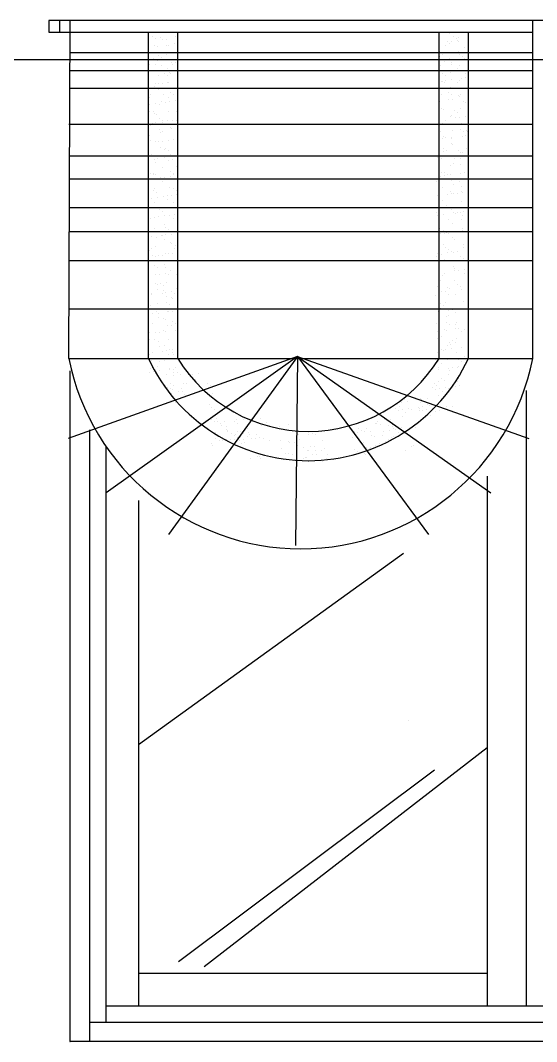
# Model space of a CAD drawing. Header units: inches. Extents: x 3.4 to 45.9, y 7.2 to 32.
# Drawn here: x 31.425 to 32.217, y 18.057 to 19.622 of the extents above; entities that cross this region are included whole.
import ezdxf

# ---------------------------------------------------------------- set-up
doc = ezdxf.new("R2010")
doc.units = ezdxf.units.IN
doc.header["$MEASUREMENT"] = 0
doc.layers.add('02', color=2, linetype='Continuous')
doc.layers.add('4', color=4, linetype='Continuous')

msp = doc.modelspace()

# ---------------------------------------------------------------- linework, layer by layer
at = {"layer": '02'}
for p, q in [((31.4688, 19.6221), (31.4688, 19.6041)), ((32.9873, 19.6221), (31.4688, 19.6221)), ((31.4851, 19.6221), (31.4851, 19.6041)), ((31.4993, 19.1039), (31.5013, 19.6221)), ((32.2112, 19.1039), (32.2112, 19.6221)), ((31.4688, 19.6041), (32.2112, 19.6041)), ((31.6215, 19.1039), (31.6215, 19.6041)), ((31.6275, 19.5974), (31.6275, 19.5974)), ((31.6347, 19.604), (31.6347, 19.604)), ((31.6407, 19.5955), (31.6407, 19.5955)), ((31.6631, 19.5975), (31.6631, 19.5975)), ((31.6665, 19.1039), (31.6665, 19.6041)), ((32.0673, 19.1039), (32.0673, 19.6041)), ((32.0677, 19.5968), (32.0677, 19.5968)), ((32.0834, 19.6017), (32.0834, 19.6017)), ((32.0899, 19.598), (32.0899, 19.598)), ((32.0969, 19.5966), (32.0969, 19.5966)), ((32.1123, 19.1039), (32.1123, 19.6041)), ((31.6216, 19.582), (31.6216, 19.582)), ((31.6309, 19.5833), (31.6309, 19.5833)), ((31.6323, 19.5944), (31.6323, 19.5944)), ((31.6354, 19.582), (31.6354, 19.582)), ((31.6429, 19.5935), (31.6429, 19.5935)), ((31.6492, 19.5926), (31.6492, 19.5926)), ((31.6497, 19.5833), (31.6497, 19.5833)), ((31.6528, 19.5844), (31.6528, 19.5844)), ((31.6617, 19.5873), (31.6617, 19.5873)), ((31.6653, 19.5824), (31.6653, 19.5824)), ((32.0765, 19.5838), (32.0765, 19.5838)), ((32.0807, 19.5895), (32.0807, 19.5895)), ((32.0831, 19.5861), (32.0831, 19.5861)), ((32.0867, 19.5903), (32.0867, 19.5903)), ((32.0947, 19.5949), (32.0947, 19.5949)), ((32.096, 19.5915), (32.096, 19.5915)), ((32.0969, 19.5893), (32.0969, 19.5893)), ((32.1069, 19.5802), (32.1069, 19.5802)), ((32.1115, 19.5936), (32.1115, 19.5936)), ((32.112, 19.5838), (32.112, 19.5838)), ((31.5008, 19.5729), (32.2112, 19.5729)), ((31.6298, 19.564), (31.6298, 19.564)), ((31.6367, 19.5688), (31.6367, 19.5688)), ((31.6415, 19.5657), (31.6415, 19.5657)), ((31.6499, 19.5705), (31.6499, 19.5705)), ((31.6663, 19.5721), (31.6663, 19.5721)), ((32.0683, 19.5662), (32.0683, 19.5662)), ((32.0684, 19.5747), (32.0684, 19.5747)), ((32.0725, 19.5702), (32.0725, 19.5702)), ((32.0838, 19.564), (32.0838, 19.564)), ((32.0976, 19.5746), (32.0976, 19.5746)), ((32.0991, 19.5693), (32.0991, 19.5693)), ((32.1039, 19.5663), (32.1039, 19.5663)), ((31.6233, 19.5546), (31.6233, 19.5546)), ((31.6319, 19.562), (31.6319, 19.562)), ((31.6322, 19.5538), (31.6322, 19.5538)), ((31.6361, 19.56), (31.6361, 19.56)), ((31.6419, 19.5529), (31.6419, 19.5529)), ((31.6506, 19.5485), (31.6506, 19.5485)), ((31.657, 19.5571), (31.657, 19.5571)), ((31.6589, 19.5547), (31.6589, 19.5547)), ((31.6629, 19.5579), (31.6629, 19.5579)), ((32.0691, 19.5527), (32.0691, 19.5527)), ((32.0758, 19.5593), (32.0758, 19.5593)), ((32.0857, 19.5551), (32.0857, 19.5551)), ((32.086, 19.5578), (32.086, 19.5578)), ((32.0913, 19.5613), (32.0913, 19.5613)), ((32.0959, 19.5487), (32.0959, 19.5487)), ((32.0972, 19.5621), (32.0972, 19.5621)), ((32.0983, 19.5526), (32.0983, 19.5526)), ((32.1065, 19.5633), (32.1065, 19.5633)), ((31.5008, 19.5455), (32.2112, 19.5455)), ((31.6369, 19.5379), (31.6369, 19.5379)), ((31.646, 19.5402), (31.646, 19.5402)), ((31.6508, 19.5371), (31.6508, 19.5371)), ((31.6532, 19.5425), (31.6532, 19.5425)), ((31.6553, 19.5406), (31.6553, 19.5406)), ((32.0727, 19.5406), (32.0727, 19.5406)), ((32.0776, 19.5376), (32.0776, 19.5376)), ((32.0846, 19.542), (32.0846, 19.542)), ((32.1018, 19.5331), (32.1018, 19.5331)), ((32.1078, 19.5339), (32.1078, 19.5339)), ((32.1083, 19.5407), (32.1083, 19.5407)), ((31.5008, 19.5181), (32.2112, 19.5181)), ((31.6221, 19.5266), (31.6221, 19.5266)), ((31.6309, 19.5214), (31.6309, 19.5214)), ((31.6325, 19.526), (31.6325, 19.526)), ((31.6368, 19.5248), (31.6368, 19.5248)), ((31.6427, 19.5256), (31.6427, 19.5256)), ((31.6514, 19.5265), (31.6514, 19.5265)), ((31.652, 19.5269), (31.652, 19.5269)), ((31.6653, 19.5315), (31.6653, 19.5315)), ((32.0711, 19.529), (32.0711, 19.529)), ((32.0729, 19.5283), (32.0729, 19.5283)), ((32.075, 19.5263), (32.075, 19.5263)), ((32.077, 19.5298), (32.077, 19.5298)), ((32.0853, 19.52), (32.0853, 19.52)), ((32.0863, 19.531), (32.0863, 19.531)), ((32.0949, 19.5265), (32.0949, 19.5265)), ((32.0991, 19.5306), (32.0991, 19.5306)), ((31.6228, 19.5046), (31.6228, 19.5046)), ((31.6244, 19.5084), (31.6244, 19.5084)), ((31.6376, 19.5159), (31.6376, 19.5159)), ((31.6444, 19.5091), (31.6444, 19.5091)), ((31.6521, 19.5045), (31.6521, 19.5045)), ((31.6552, 19.5116), (31.6552, 19.5116)), ((31.66, 19.5085), (31.66, 19.5085)), ((32.0705, 19.5087), (32.0705, 19.5087)), ((32.082, 19.512), (32.082, 19.512)), ((32.0868, 19.509), (32.0868, 19.509)), ((32.0875, 19.5016), (32.0875, 19.5016)), ((32.0964, 19.5068), (32.0964, 19.5068)), ((32.0985, 19.5049), (32.0985, 19.5049)), ((32.0998, 19.5085), (32.0998, 19.5085)), ((31.6225, 19.4934), (31.6225, 19.4934)), ((31.6318, 19.4946), (31.6318, 19.4946)), ((31.6383, 19.4939), (31.6383, 19.4939)), ((31.6418, 19.4974), (31.6418, 19.4974)), ((31.6473, 19.4966), (31.6473, 19.4966)), ((31.6532, 19.4974), (31.6532, 19.4974)), ((31.6625, 19.4986), (31.6625, 19.4986)), ((31.6657, 19.4895), (31.6657, 19.4895)), ((32.0685, 19.4978), (32.0685, 19.4978)), ((32.0713, 19.4867), (32.0713, 19.4867)), ((32.0741, 19.4857), (32.0741, 19.4857)), ((32.0816, 19.5008), (32.0816, 19.5008)), ((32.1005, 19.4865), (32.1005, 19.4865)), ((32.1041, 19.4979), (32.1041, 19.4979)), ((32.1084, 19.4958), (32.1084, 19.4958)), ((31.6236, 19.4826), (31.6236, 19.4826)), ((31.6288, 19.4829), (31.6288, 19.4829)), ((31.6314, 19.4795), (31.6314, 19.4795)), ((31.6335, 19.4776), (31.6335, 19.4776)), ((31.639, 19.4719), (31.639, 19.4719)), ((31.6528, 19.4824), (31.6528, 19.4824)), ((31.6644, 19.4829), (31.6644, 19.4829)), ((32.0854, 19.4753), (32.0854, 19.4753)), ((32.0867, 19.4759), (32.0867, 19.4759)), ((32.0912, 19.4834), (32.0912, 19.4834)), ((32.0921, 19.4726), (32.0921, 19.4726)), ((32.096, 19.4803), (32.096, 19.4803)), ((32.0981, 19.4734), (32.0981, 19.4734)), ((32.1074, 19.4746), (32.1074, 19.4746)), ((31.4993, 19.4633), (32.2112, 19.4633)), ((31.6243, 19.4606), (31.6243, 19.4606)), ((31.6271, 19.4644), (31.6271, 19.4644)), ((31.633, 19.4652), (31.633, 19.4652)), ((31.6381, 19.4543), (31.6381, 19.4543)), ((31.6423, 19.4664), (31.6423, 19.4664)), ((31.6434, 19.4685), (31.6434, 19.4685)), ((31.651, 19.4688), (31.651, 19.4688)), ((31.6548, 19.458), (31.6548, 19.458)), ((31.6569, 19.4561), (31.6569, 19.4561)), ((31.6578, 19.4684), (31.6578, 19.4684)), ((31.6638, 19.4692), (31.6638, 19.4692)), ((32.072, 19.4646), (32.072, 19.4646)), ((32.0778, 19.4692), (32.0778, 19.4692)), ((32.1004, 19.4548), (32.1004, 19.4548)), ((32.1012, 19.4645), (32.1012, 19.4645)), ((31.6226, 19.4461), (31.6226, 19.4461)), ((31.625, 19.4385), (31.625, 19.4385)), ((31.6397, 19.4498), (31.6397, 19.4498)), ((31.6429, 19.4512), (31.6429, 19.4512)), ((31.6602, 19.4401), (31.6602, 19.4401)), ((32.0697, 19.4516), (32.0697, 19.4516)), ((32.0719, 19.4404), (32.0719, 19.4404)), ((32.0745, 19.4438), (32.0745, 19.4438)), ((32.0766, 19.4419), (32.0766, 19.4419)), ((32.087, 19.4406), (32.087, 19.4406)), ((32.0871, 19.4424), (32.0871, 19.4424)), ((32.0874, 19.4539), (32.0874, 19.4539)), ((32.1027, 19.4444), (32.1027, 19.4444)), ((32.1053, 19.4517), (32.1053, 19.4517)), ((32.1086, 19.4452), (32.1086, 19.4452)), ((32.1089, 19.4538), (32.1089, 19.4538)), ((32.111, 19.4519), (32.111, 19.4519)), ((31.6221, 19.4341), (31.6221, 19.4341)), ((31.6325, 19.437), (31.6325, 19.437)), ((31.6376, 19.4362), (31.6376, 19.4362)), ((31.6405, 19.4278), (31.6405, 19.4278)), ((31.6436, 19.437), (31.6436, 19.437)), ((31.646, 19.4246), (31.646, 19.4246)), ((31.6473, 19.4256), (31.6473, 19.4256)), ((31.6528, 19.4382), (31.6528, 19.4382)), ((32.0741, 19.4261), (32.0741, 19.4261)), ((32.0789, 19.423), (32.0789, 19.423)), ((32.0866, 19.4328), (32.0866, 19.4328)), ((32.0882, 19.4319), (32.0882, 19.4319)), ((32.1097, 19.4262), (32.1097, 19.4262)), ((31.4993, 19.4146), (32.2112, 19.4146)), ((31.6257, 19.4165), (31.6257, 19.4165)), ((31.6301, 19.4094), (31.6301, 19.4094)), ((31.6361, 19.4102), (31.6361, 19.4102)), ((31.6454, 19.4114), (31.6454, 19.4114)), ((31.6521, 19.4226), (31.6521, 19.4226)), ((31.6526, 19.408), (31.6526, 19.408)), ((31.655, 19.4164), (31.655, 19.4164)), ((31.6585, 19.4087), (31.6585, 19.4087)), ((31.6609, 19.4135), (31.6609, 19.4135)), ((32.0646, 19.4125), (32.0646, 19.4125)), ((32.0705, 19.4105), (32.0705, 19.4105)), ((32.0734, 19.4206), (32.0734, 19.4206)), ((32.0909, 19.411), (32.0909, 19.411)), ((32.0979, 19.4223), (32.0979, 19.4223)), ((32.1, 19.4204), (32.1, 19.4204)), ((32.1004, 19.4109), (32.1004, 19.4109)), ((32.1027, 19.4204), (32.1027, 19.4204)), ((31.6325, 19.4046), (31.6325, 19.4046)), ((31.643, 19.3969), (31.643, 19.3969)), ((31.664, 19.3975), (31.664, 19.3975)), ((31.6661, 19.3956), (31.6661, 19.3956)), ((32.085, 19.399), (32.085, 19.399)), ((32.0891, 19.4032), (32.0891, 19.4032)), ((32.1009, 19.4018), (32.1009, 19.4018)), ((31.4993, 19.3793), (32.2112, 19.3793)), ((31.6244, 19.387), (31.6244, 19.387)), ((31.6252, 19.3792), (31.6252, 19.3792)), ((31.6293, 19.3863), (31.6293, 19.3863)), ((31.6296, 19.3875), (31.6296, 19.3875)), ((31.6317, 19.3856), (31.6317, 19.3856)), ((31.6407, 19.3812), (31.6407, 19.3812)), ((31.6466, 19.382), (31.6466, 19.382)), ((31.6552, 19.3901), (31.6552, 19.3901)), ((31.6559, 19.3832), (31.6559, 19.3832)), ((31.6592, 19.3867), (31.6592, 19.3867)), ((31.66, 19.387), (31.66, 19.387)), ((32.0692, 19.3835), (32.0692, 19.3835)), ((32.0712, 19.3885), (32.0712, 19.3885)), ((32.0751, 19.3843), (32.0751, 19.3843)), ((32.0762, 19.3887), (32.0762, 19.3887)), ((32.08, 19.3795), (32.08, 19.3795)), ((32.081, 19.3856), (32.081, 19.3856)), ((32.0844, 19.3855), (32.0844, 19.3855)), ((32.0857, 19.377), (32.0857, 19.377)), ((32.0999, 19.3876), (32.0999, 19.3876)), ((32.1059, 19.3883), (32.1059, 19.3883)), ((31.6288, 19.3614), (31.6288, 19.3614)), ((31.63, 19.3643), (31.63, 19.3643)), ((31.6438, 19.3749), (31.6438, 19.3749)), ((31.6531, 19.366), (31.6531, 19.366)), ((31.6599, 19.3647), (31.6599, 19.3647)), ((31.6644, 19.3615), (31.6644, 19.3615)), ((32.0628, 19.3745), (32.0628, 19.3745)), ((32.0719, 19.3664), (32.0719, 19.3664)), ((32.0899, 19.3703), (32.0899, 19.3703)), ((32.0984, 19.3745), (32.0984, 19.3745)), ((32.1018, 19.3668), (32.1018, 19.3668)), ((31.6264, 19.3497), (31.6264, 19.3497)), ((31.6337, 19.3584), (31.6337, 19.3584)), ((31.6357, 19.351), (31.6357, 19.351)), ((31.6445, 19.3528), (31.6445, 19.3528)), ((31.651, 19.3473), (31.651, 19.3473)), ((31.6512, 19.353), (31.6512, 19.353)), ((31.6572, 19.3538), (31.6572, 19.3538)), ((31.6651, 19.355), (31.6651, 19.355)), ((31.6665, 19.355), (31.6665, 19.355)), ((32.0642, 19.3533), (32.0642, 19.3533)), ((32.067, 19.3499), (32.067, 19.3499)), ((32.072, 19.3459), (32.072, 19.3459)), ((32.0797, 19.3553), (32.0797, 19.3553)), ((32.0854, 19.36), (32.0854, 19.36)), ((32.0857, 19.3561), (32.0857, 19.3561)), ((32.0902, 19.357), (32.0902, 19.357)), ((32.095, 19.3573), (32.095, 19.3573)), ((32.1013, 19.3599), (32.1013, 19.3599)), ((32.1025, 19.3448), (32.1025, 19.3448)), ((32.1034, 19.358), (32.1034, 19.358)), ((31.4993, 19.3353), (32.2112, 19.3353)), ((31.6307, 19.3423), (31.6307, 19.3423)), ((31.6381, 19.3328), (31.6381, 19.3328)), ((31.6421, 19.3345), (31.6421, 19.3345)), ((31.6429, 19.3297), (31.6429, 19.3297)), ((31.6606, 19.3426), (31.6606, 19.3426)), ((32.079, 19.3388), (32.079, 19.3388)), ((32.0871, 19.333), (32.0871, 19.333)), ((32.1055, 19.3291), (32.1055, 19.3291)), ((31.6246, 19.3186), (31.6246, 19.3186)), ((31.6314, 19.3202), (31.6314, 19.3202)), ((31.6369, 19.3215), (31.6369, 19.3215)), ((31.6462, 19.3228), (31.6462, 19.3228)), ((31.6542, 19.3235), (31.6542, 19.3235)), ((31.6602, 19.3187), (31.6602, 19.3187)), ((31.6618, 19.3248), (31.6618, 19.3248)), ((32.0639, 19.3283), (32.0639, 19.3283)), ((32.0654, 19.3238), (32.0654, 19.3238)), ((32.0747, 19.325), (32.0747, 19.325)), ((32.0812, 19.3172), (32.0812, 19.3172)), ((32.0902, 19.3271), (32.0902, 19.3271)), ((32.0925, 19.3265), (32.0925, 19.3265)), ((32.0962, 19.3279), (32.0962, 19.3279)), ((32.0995, 19.3284), (32.0995, 19.3284)), ((32.1024, 19.3174), (32.1024, 19.3174)), ((32.1032, 19.3228), (32.1032, 19.3228)), ((31.4993, 19.2986), (32.2112, 19.2986)), ((31.6312, 19.303), (31.6312, 19.303)), ((31.6321, 19.2982), (31.6321, 19.2982)), ((31.6459, 19.3088), (31.6459, 19.3088)), ((31.6473, 19.3042), (31.6473, 19.3042)), ((31.6521, 19.3011), (31.6521, 19.3011)), ((31.6621, 19.2986), (31.6621, 19.2986)), ((31.6656, 19.3131), (31.6656, 19.3131)), ((32.0681, 19.3073), (32.0681, 19.3073)), ((32.0683, 19.3027), (32.0683, 19.3027)), ((32.0741, 19.3004), (32.0741, 19.3004)), ((32.0878, 19.3109), (32.0878, 19.3109)), ((32.1008, 19.2989), (32.1008, 19.2989)), ((32.1039, 19.3028), (32.1039, 19.3028)), ((32.104, 19.3007), (32.104, 19.3007)), ((31.626, 19.2905), (31.626, 19.2905)), ((31.6339, 19.29), (31.6339, 19.29)), ((31.6415, 19.2925), (31.6415, 19.2925)), ((31.6432, 19.292), (31.6432, 19.292)), ((31.6466, 19.2868), (31.6466, 19.2868)), ((31.6475, 19.2933), (31.6475, 19.2933)), ((31.6568, 19.2946), (31.6568, 19.2946)), ((32.07, 19.2948), (32.07, 19.2948)), ((32.076, 19.2956), (32.076, 19.2956)), ((32.0795, 19.2969), (32.0795, 19.2969)), ((32.0816, 19.295), (32.0816, 19.295)), ((32.0886, 19.2889), (32.0886, 19.2889)), ((32.0915, 19.2859), (32.0915, 19.2859)), ((31.6224, 19.2696), (31.6224, 19.2696)), ((31.6257, 19.2724), (31.6257, 19.2724)), ((31.6329, 19.2762), (31.6329, 19.2762)), ((31.6546, 19.2816), (31.6546, 19.2816)), ((31.6567, 19.2796), (31.6567, 19.2796)), ((31.6613, 19.2725), (31.6613, 19.2725)), ((31.6628, 19.2766), (31.6628, 19.2766)), ((32.0748, 19.2783), (32.0748, 19.2783)), ((32.0775, 19.2741), (32.0775, 19.2741)), ((32.0806, 19.2666), (32.0806, 19.2666)), ((32.0823, 19.271), (32.0823, 19.271)), ((32.0865, 19.2674), (32.0865, 19.2674)), ((32.0893, 19.2669), (32.0893, 19.2669)), ((32.0958, 19.2686), (32.0958, 19.2686)), ((32.1047, 19.2787), (32.1047, 19.2787)), ((32.105, 19.2735), (32.105, 19.2735)), ((31.4993, 19.2539), (32.2112, 19.2539)), ((31.6272, 19.2611), (31.6272, 19.2611)), ((31.6323, 19.2605), (31.6323, 19.2605)), ((31.6336, 19.2542), (31.6336, 19.2542)), ((31.6365, 19.2623), (31.6365, 19.2623)), ((31.6431, 19.2614), (31.6431, 19.2614)), ((31.6474, 19.2647), (31.6474, 19.2647)), ((31.6521, 19.2643), (31.6521, 19.2643)), ((31.658, 19.2651), (31.658, 19.2651)), ((31.6635, 19.2545), (31.6635, 19.2545)), ((32.0641, 19.2599), (32.0641, 19.2599)), ((32.065, 19.2646), (32.065, 19.2646)), ((32.0706, 19.2635), (32.0706, 19.2635)), ((32.0755, 19.2563), (32.0755, 19.2563)), ((32.0806, 19.2544), (32.0806, 19.2544)), ((32.0997, 19.26), (32.0997, 19.26)), ((32.1054, 19.2567), (32.1054, 19.2567)), ((31.6302, 19.2469), (31.6302, 19.2469)), ((31.635, 19.2438), (31.635, 19.2438)), ((31.6458, 19.2481), (31.6458, 19.2481)), ((31.6481, 19.2427), (31.6481, 19.2427)), ((31.6557, 19.239), (31.6557, 19.239)), ((31.6658, 19.2469), (31.6658, 19.2469)), ((32.0663, 19.2352), (32.0663, 19.2352)), ((32.09, 19.2449), (32.09, 19.2449)), ((32.0911, 19.2384), (32.0911, 19.2384)), ((32.0916, 19.2424), (32.0916, 19.2424)), ((32.097, 19.2392), (32.097, 19.2392)), ((32.1063, 19.2404), (32.1063, 19.2404)), ((31.6318, 19.2321), (31.6318, 19.2321)), ((31.6378, 19.2329), (31.6378, 19.2329)), ((31.6471, 19.2341), (31.6471, 19.2341)), ((31.6488, 19.2207), (31.6488, 19.2207)), ((31.6523, 19.2328), (31.6523, 19.2328)), ((31.6642, 19.2325), (31.6642, 19.2325)), ((32.0696, 19.2229), (32.0696, 19.2229)), ((32.0733, 19.2313), (32.0733, 19.2313)), ((32.0762, 19.2343), (32.0762, 19.2343)), ((32.0907, 19.2228), (32.0907, 19.2228)), ((32.1061, 19.2347), (32.1061, 19.2347)), ((31.626, 19.2041), (31.626, 19.2041)), ((31.6328, 19.2186), (31.6328, 19.2186)), ((31.6349, 19.2166), (31.6349, 19.2166)), ((31.635, 19.2101), (31.635, 19.2101)), ((31.6394, 19.2183), (31.6394, 19.2183)), ((31.6424, 19.2039), (31.6424, 19.2039)), ((31.6442, 19.2152), (31.6442, 19.2152)), ((31.6448, 19.2075), (31.6448, 19.2075)), ((31.6483, 19.2047), (31.6483, 19.2047)), ((31.6576, 19.2059), (31.6576, 19.2059)), ((31.6616, 19.2041), (31.6616, 19.2041)), ((31.6649, 19.2105), (31.6649, 19.2105)), ((32.0652, 19.2137), (32.0652, 19.2137)), ((32.0709, 19.2062), (32.0709, 19.2062)), ((32.0768, 19.2069), (32.0768, 19.2069)), ((32.081, 19.2125), (32.081, 19.2125)), ((32.0831, 19.2105), (32.0831, 19.2105)), ((32.096, 19.2169), (32.096, 19.2169)), ((32.1008, 19.2138), (32.1008, 19.2138)), ((32.1016, 19.2102), (32.1016, 19.2102)), ((31.6268, 19.2018), (31.6268, 19.2018)), ((31.6357, 19.1881), (31.6357, 19.1881)), ((31.6486, 19.1896), (31.6486, 19.1896)), ((31.6495, 19.1987), (31.6495, 19.1987)), ((31.6562, 19.1971), (31.6562, 19.1971)), ((31.6583, 19.1952), (31.6583, 19.1952)), ((31.6657, 19.1885), (31.6657, 19.1885)), ((32.0622, 19.201), (32.0622, 19.201)), ((32.0696, 19.1882), (32.0696, 19.1882)), ((32.0777, 19.1902), (32.0777, 19.1902)), ((32.0825, 19.2027), (32.0825, 19.2027)), ((32.0931, 19.2014), (32.0931, 19.2014)), ((32.1044, 19.191), (32.1044, 19.191)), ((31.4993, 19.1803), (32.2112, 19.1803)), ((31.6218, 19.1871), (31.6218, 19.1871)), ((31.6239, 19.1851), (31.6239, 19.1851)), ((31.6339, 19.176), (31.6339, 19.176)), ((31.6374, 19.1736), (31.6374, 19.1736)), ((31.6502, 19.1766), (31.6502, 19.1766)), ((31.6529, 19.1757), (31.6529, 19.1757)), ((31.6534, 19.1866), (31.6534, 19.1866)), ((31.6589, 19.1765), (31.6589, 19.1765)), ((32.0629, 19.1789), (32.0629, 19.1789)), ((32.0659, 19.1759), (32.0659, 19.1759)), ((32.0701, 19.181), (32.0701, 19.181)), ((32.0722, 19.179), (32.0722, 19.179)), ((32.0744, 19.1851), (32.0744, 19.1851)), ((32.0814, 19.178), (32.0814, 19.178)), ((32.0874, 19.1787), (32.0874, 19.1787)), ((32.0918, 19.1741), (32.0918, 19.1741)), ((32.0922, 19.1788), (32.0922, 19.1788)), ((32.0966, 19.18), (32.0966, 19.18)), ((31.6221, 19.1716), (31.6221, 19.1716)), ((31.6223, 19.161), (31.6223, 19.161)), ((31.6271, 19.1579), (31.6271, 19.1579)), ((31.6281, 19.1724), (31.6281, 19.1724)), ((31.6365, 19.1661), (31.6365, 19.1661)), ((31.6452, 19.1656), (31.6452, 19.1656)), ((31.6474, 19.1637), (31.6474, 19.1637)), ((31.6579, 19.161), (31.6579, 19.161)), ((31.6627, 19.1579), (31.6627, 19.1579)), ((31.6664, 19.1665), (31.6664, 19.1665)), ((32.0636, 19.1569), (32.0636, 19.1569)), ((32.0784, 19.1682), (32.0784, 19.1682)), ((32.0788, 19.1596), (32.0788, 19.1596)), ((32.0821, 19.1699), (32.0821, 19.1699)), ((32.0929, 19.1568), (32.0929, 19.1568)), ((32.0935, 19.1595), (32.0935, 19.1595)), ((31.6217, 19.1548), (31.6217, 19.1548)), ((31.6229, 19.1445), (31.6229, 19.1445)), ((31.6327, 19.1434), (31.6327, 19.1434)), ((31.6386, 19.1442), (31.6386, 19.1442)), ((31.6444, 19.1468), (31.6444, 19.1468)), ((31.6479, 19.1454), (31.6479, 19.1454)), ((31.651, 19.1546), (31.651, 19.1546)), ((31.6573, 19.1546), (31.6573, 19.1546)), ((31.6634, 19.1475), (31.6634, 19.1475)), ((32.0654, 19.1454), (32.0654, 19.1454)), ((32.0671, 19.1465), (32.0671, 19.1465)), ((32.0764, 19.1477), (32.0764, 19.1477)), ((32.0791, 19.1462), (32.0791, 19.1462)), ((32.0837, 19.1565), (32.0837, 19.1565)), ((32.0919, 19.1498), (32.0919, 19.1498)), ((32.0979, 19.1505), (32.0979, 19.1505)), ((32.101, 19.1454), (32.101, 19.1454)), ((32.1056, 19.1485), (32.1056, 19.1485)), ((31.6224, 19.1327), (31.6224, 19.1327)), ((31.6315, 19.1323), (31.6315, 19.1323)), ((31.6363, 19.1293), (31.6363, 19.1293)), ((31.6517, 19.1326), (31.6517, 19.1326)), ((32.0644, 19.1349), (32.0644, 19.1349)), ((32.0712, 19.1384), (32.0712, 19.1384)), ((32.0826, 19.128), (32.0826, 19.128)), ((32.0847, 19.1261), (32.0847, 19.1261)), ((32.0881, 19.1309), (32.0881, 19.1309)), ((32.0929, 19.1279), (32.0929, 19.1279)), ((32.0936, 19.1348), (32.0936, 19.1348)), ((31.6232, 19.1107), (31.6232, 19.1107)), ((31.6277, 19.1132), (31.6277, 19.1132)), ((31.6379, 19.122), (31.6379, 19.122)), ((31.6432, 19.1152), (31.6432, 19.1152)), ((31.6464, 19.1231), (31.6464, 19.1231)), ((31.6492, 19.116), (31.6492, 19.116)), ((31.6524, 19.1106), (31.6524, 19.1106)), ((31.6537, 19.1182), (31.6537, 19.1182)), ((31.6577, 19.1126), (31.6577, 19.1126)), ((31.6585, 19.1172), (31.6585, 19.1172)), ((31.6598, 19.1107), (31.6598, 19.1107)), ((32.0651, 19.1129), (32.0651, 19.1129)), ((32.0717, 19.1175), (32.0717, 19.1175)), ((32.0746, 19.1167), (32.0746, 19.1167)), ((32.0777, 19.1183), (32.0777, 19.1183)), ((32.0798, 19.1242), (32.0798, 19.1242)), ((32.087, 19.1195), (32.087, 19.1195)), ((32.0943, 19.1127), (32.0943, 19.1127)), ((32.1025, 19.1215), (32.1025, 19.1215)), ((31.8499, 19.1069), (31.4982, 18.9814)), ((31.4993, 19.1039), (32.2112, 19.1039)), ((31.8499, 19.1069), (31.5564, 18.8979)), ((31.6234, 19.1026), (31.6234, 19.1026)), ((31.6255, 19.1007), (31.6255, 19.1007)), ((31.6386, 19.1), (31.6386, 19.1)), ((31.6407, 19.1037), (31.6407, 19.1037)), ((31.6455, 19.1006), (31.6455, 19.1006)), ((31.8499, 19.1069), (31.652, 18.8342)), ((31.8499, 19.1069), (31.8472, 18.8171)), ((31.8499, 19.1069), (32.0513, 18.8342)), ((31.8499, 19.1069), (32.1469, 18.8979)), ((31.8499, 19.1069), (32.2051, 18.9814)), ((32.0617, 19.1023), (32.0617, 19.1023)), ((32.0665, 19.0992), (32.0665, 19.0992)), ((32.0716, 19.0965), (32.0716, 19.0965)), ((32.0805, 19.1022), (32.0805, 19.1022)), ((32.0973, 19.1023), (32.0973, 19.1023)), ((32.1021, 19.0992), (32.1021, 19.0992)), ((32.106, 19.1065), (32.106, 19.1065)), ((31.5008, 19.0851), (31.5008, 18.0575)), ((31.623, 19.0829), (31.623, 19.0829)), ((31.6239, 19.0887), (31.6239, 19.0887)), ((31.6273, 19.0895), (31.6273, 19.0895)), ((31.6289, 19.0837), (31.6289, 19.0837)), ((31.6354, 19.0916), (31.6354, 19.0916)), ((31.6382, 19.085), (31.6382, 19.085)), ((31.6489, 19.0792), (31.6489, 19.0792)), ((31.6531, 19.0886), (31.6531, 19.0886)), ((31.6538, 19.087), (31.6538, 19.087)), ((31.6597, 19.0878), (31.6597, 19.0878)), ((31.6603, 19.0823), (31.6603, 19.0823)), ((31.6629, 19.0896), (31.6629, 19.0896)), ((31.6663, 19.0825), (31.6663, 19.0825)), ((31.6701, 19.0787), (31.6701, 19.0787)), ((31.6829, 19.0789), (31.6829, 19.0789)), ((31.6888, 19.0797), (31.6888, 19.0797)), ((31.6981, 19.0809), (31.6981, 19.0809)), ((32.0658, 19.0908), (32.0658, 19.0908)), ((32.0667, 19.0872), (32.0667, 19.0872)), ((32.0813, 19.0801), (32.0813, 19.0801)), ((32.0823, 19.0893), (32.0823, 19.0893)), ((32.0837, 19.0855), (32.0837, 19.0855)), ((32.0882, 19.0901), (32.0882, 19.0901)), ((32.095, 19.0907), (32.095, 19.0907)), ((32.0975, 19.0913), (32.0975, 19.0913)), ((31.6558, 19.0655), (31.6558, 19.0655)), ((31.6605, 19.0777), (31.6605, 19.0777)), ((31.6749, 19.0656), (31.6749, 19.0656)), ((31.6794, 19.0654), (31.6794, 19.0654)), ((31.6942, 19.0719), (31.6942, 19.0719)), ((31.7121, 19.0662), (31.7121, 19.0662)), ((31.7169, 19.0631), (31.7169, 19.0631)), ((32.0607, 19.065), (32.0607, 19.065)), ((32.0628, 19.0631), (32.0628, 19.0631)), ((32.0665, 19.0688), (32.0665, 19.0688)), ((32.0709, 19.0736), (32.0709, 19.0736)), ((32.0758, 19.0706), (32.0758, 19.0706)), ((32.0951, 19.075), (32.0951, 19.075)), ((32.0958, 19.0687), (32.0958, 19.0687)), ((32.0972, 19.0731), (32.0972, 19.0731)), ((31.6483, 19.0621), (31.6483, 19.0621)), ((31.6503, 19.06), (31.6503, 19.06)), ((31.6524, 19.0526), (31.6524, 19.0526)), ((31.6552, 19.0572), (31.6552, 19.0572)), ((31.6576, 19.0498), (31.6576, 19.0498)), ((31.6591, 19.0557), (31.6591, 19.0557)), ((31.6603, 19.062), (31.6603, 19.062)), ((31.6681, 19.0532), (31.6681, 19.0532)), ((31.6723, 19.0577), (31.6723, 19.0577)), ((31.6741, 19.0534), (31.6741, 19.0534)), ((31.6765, 19.0493), (31.6765, 19.0493)), ((31.7191, 19.0509), (31.7191, 19.0509)), ((32.0575, 19.0594), (32.0575, 19.0594)), ((32.062, 19.057), (32.062, 19.057)), ((32.068, 19.0578), (32.068, 19.0578)), ((32.0728, 19.054), (32.0728, 19.054)), ((32.0773, 19.059), (32.0773, 19.059)), ((32.082, 19.0581), (32.082, 19.0581)), ((32.0928, 19.0611), (32.0928, 19.0611)), ((32.0987, 19.0619), (32.0987, 19.0619)), ((32.2011, 19.0547), (32.2011, 18.112)), ((31.6548, 19.0397), (31.6548, 19.0397)), ((31.6628, 19.0365), (31.6628, 19.0365)), ((31.6735, 19.0436), (31.6735, 19.0436)), ((31.7157, 19.033), (31.7157, 19.033)), ((32.0043, 19.0328), (32.0043, 19.0328)), ((32.0101, 19.0366), (32.0101, 19.0366)), ((32.0145, 19.0414), (32.0145, 19.0414)), ((32.0193, 19.0384), (32.0193, 19.0384)), ((32.0387, 19.0428), (32.0387, 19.0428)), ((32.0393, 19.0365), (32.0393, 19.0365)), ((32.0408, 19.0409), (32.0408, 19.0409)), ((32.0494, 19.0419), (32.0494, 19.0419)), ((32.0498, 19.0335), (32.0498, 19.0335)), ((32.0518, 19.035), (32.0518, 19.035)), ((32.0519, 19.0316), (32.0519, 19.0316)), ((32.0672, 19.0468), (32.0672, 19.0468)), ((31.7177, 19.0289), (31.7177, 19.0289)), ((31.7222, 19.0257), (31.7222, 19.0257)), ((32.0011, 19.0272), (32.0011, 19.0272)), ((32.0056, 19.0248), (32.0056, 19.0248)), ((32.0064, 19.0309), (32.0064, 19.0309)), ((32.0116, 19.0256), (32.0116, 19.0256)), ((32.0164, 19.0217), (32.0164, 19.0217)), ((32.0209, 19.0268), (32.0209, 19.0268)), ((32.0256, 19.0259), (32.0256, 19.0259)), ((32.0364, 19.0289), (32.0364, 19.0289)), ((32.0367, 19.0273), (32.0367, 19.0273)), ((32.038, 19.0244), (32.038, 19.0244)), ((32.0418, 19.0248), (32.0418, 19.0248)), ((32.0423, 19.0297), (32.0423, 19.0297)), ((32.0477, 19.0256), (32.0477, 19.0256)), ((32.0538, 19.0163), (32.0538, 19.0163)), ((32.057, 19.0268), (32.057, 19.0268)), ((32.0618, 19.0225), (32.0618, 19.0225)), ((32.0667, 19.0308), (32.0667, 19.0308)), ((32.068, 19.0248), (32.068, 19.0248)), ((32.0726, 19.0288), (32.0726, 19.0288)), ((32.0785, 19.0296), (32.0785, 19.0296)), ((32.0878, 19.0308), (32.0878, 19.0308)), ((31.7186, 19.0104), (31.7186, 19.0104)), ((31.7231, 19.0069), (31.7231, 19.0069)), ((31.7257, 19.0118), (31.7257, 19.0118)), ((31.7281, 19.0072), (31.7281, 19.0072)), ((31.7319, 19.0036), (31.7319, 19.0036)), ((31.7338, 19.0014), (31.7338, 19.0014)), ((31.7374, 19.0075), (31.7374, 19.0075)), ((31.754, 19.0071), (31.754, 19.0071)), ((31.7566, 19.01), (31.7566, 19.01)), ((31.7585, 19.0036), (31.7585, 19.0036)), ((31.767, 19.0102), (31.767, 19.0102)), ((31.776, 19.0039), (31.776, 19.0039)), ((31.7937, 19.0127), (31.7937, 19.0127)), ((31.7943, 19.0012), (31.7943, 19.0012)), ((31.8022, 19.0055), (31.8022, 19.0055)), ((31.8361, 19.0032), (31.8361, 19.0032)), ((31.9704, 19.0042), (31.9704, 19.0042)), ((31.9717, 19.0036), (31.9717, 19.0036)), ((31.9728, 19.0073), (31.9728, 19.0073)), ((31.9772, 19.0022), (31.9772, 19.0022)), ((31.9842, 19.0109), (31.9842, 19.0109)), ((31.9902, 19.001), (31.9902, 19.001)), ((31.993, 19.0097), (31.993, 19.0097)), ((31.9954, 19.0028), (31.9954, 19.0028)), ((32.0108, 19.0146), (32.0108, 19.0146)), ((31.5313, 18.9946), (31.5313, 18.057)), ((31.7243, 18.9898), (31.7243, 18.9898)), ((31.7405, 18.9953), (31.7405, 18.9953)), ((31.7408, 19.0001), (31.7408, 19.0001)), ((31.7426, 18.9933), (31.7426, 18.9933)), ((31.7428, 18.9914), (31.7428, 18.9914)), ((31.7488, 18.9893), (31.7488, 18.9893)), ((31.7537, 18.9863), (31.7537, 18.9863)), ((31.7552, 18.988), (31.7552, 18.988)), ((31.7585, 18.9926), (31.7585, 18.9926)), ((31.7622, 18.9916), (31.7622, 18.9916)), ((31.7678, 18.9897), (31.7678, 18.9897)), ((31.7699, 18.9972), (31.7699, 18.9972)), ((31.7729, 18.9961), (31.7729, 18.9961)), ((31.7747, 18.9909), (31.7747, 18.9909)), ((31.7768, 18.987), (31.7768, 18.987)), ((31.7873, 18.9868), (31.7873, 18.9868)), ((31.8231, 18.9991), (31.8231, 18.9991)), ((31.8512, 18.9874), (31.8512, 18.9874)), ((31.8677, 18.9869), (31.8677, 18.9869)), ((31.8731, 18.9895), (31.8731, 18.9895)), ((31.8781, 18.9876), (31.8781, 18.9876)), ((31.9379, 18.9923), (31.9379, 18.9923)), ((31.9425, 18.9906), (31.9425, 18.9906)), ((31.9439, 18.9965), (31.9439, 18.9965)), ((31.9479, 18.9932), (31.9479, 18.9932)), ((31.9528, 18.9914), (31.9528, 18.9914)), ((31.9563, 18.9973), (31.9563, 18.9973)), ((31.9624, 18.9919), (31.9624, 18.9919)), ((31.9634, 18.9859), (31.9634, 18.9859)), ((31.9678, 18.9848), (31.9678, 18.9848)), ((31.9805, 18.9866), (31.9805, 18.9866)), ((31.9816, 18.9922), (31.9816, 18.9922)), ((31.9913, 18.9934), (31.9913, 18.9934)), ((31.9955, 18.9994), (31.9955, 18.9994)), ((31.9972, 18.9972), (31.9972, 18.9972)), ((32.0006, 18.9946), (32.0006, 18.9946)), ((32.0054, 18.9902), (32.0054, 18.9902)), ((32.0103, 18.9986), (32.0103, 18.9986)), ((32.0115, 18.9926), (32.0115, 18.9926)), ((32.0221, 18.9974), (32.0221, 18.9974)), ((32.0314, 18.9986), (32.0314, 18.9986)), ((31.5563, 18.9694), (31.5563, 18.087)), ((31.718, 18.9733), (31.718, 18.9733)), ((31.7199, 18.9711), (31.7199, 18.9711)), ((31.725, 18.9811), (31.725, 18.9811)), ((31.7298, 18.9779), (31.7298, 18.9779)), ((31.7358, 18.9781), (31.7358, 18.9781)), ((31.7394, 18.9781), (31.7394, 18.9781)), ((31.7419, 18.9802), (31.7419, 18.9802)), ((31.7468, 18.9798), (31.7468, 18.9798)), ((31.7531, 18.9799), (31.7531, 18.9799)), ((31.7574, 18.9823), (31.7574, 18.9823)), ((31.7609, 18.979), (31.7609, 18.979)), ((31.7634, 18.9831), (31.7634, 18.9831)), ((31.765, 18.9742), (31.765, 18.9742)), ((31.7669, 18.9792), (31.7669, 18.9792)), ((31.7685, 18.9752), (31.7685, 18.9752)), ((31.7727, 18.9843), (31.7727, 18.9843)), ((31.7795, 18.9811), (31.7795, 18.9811)), ((31.786, 18.9808), (31.786, 18.9808)), ((31.7919, 18.9826), (31.7919, 18.9826)), ((31.7976, 18.9809), (31.7976, 18.9809)), ((31.8066, 18.9782), (31.8066, 18.9782)), ((31.8235, 18.9783), (31.8235, 18.9783)), ((31.836, 18.9766), (31.836, 18.9766)), ((31.8386, 18.9754), (31.8386, 18.9754)), ((31.8452, 18.9759), (31.8452, 18.9759)), ((31.8509, 18.9699), (31.8509, 18.9699)), ((31.8537, 18.98), (31.8537, 18.98)), ((31.8704, 18.9697), (31.8704, 18.9697)), ((31.8878, 18.9776), (31.8878, 18.9776)), ((31.9341, 18.9821), (31.9341, 18.9821)), ((31.9515, 18.9758), (31.9515, 18.9758)), ((31.9701, 18.9712), (31.9701, 18.9712)), ((31.9752, 18.9739), (31.9752, 18.9739)), ((31.9845, 18.9773), (31.9845, 18.9773)), ((31.9895, 18.9794), (31.9895, 18.9794)), ((31.9947, 18.9833), (31.9947, 18.9833)), ((31.995, 18.978), (31.995, 18.978)), ((31.9974, 18.9841), (31.9974, 18.9841)), ((31.9978, 18.9804), (31.9978, 18.9804)), ((32.0247, 18.969), (32.0247, 18.969)), ((32.0279, 18.9705), (32.0279, 18.9705)), ((31.7885, 18.9539), (31.7885, 18.9539)), ((31.792, 18.954), (31.792, 18.954)), ((31.8257, 18.9665), (31.8257, 18.9665)), ((31.8311, 18.9576), (31.8311, 18.9576)), ((31.8367, 18.9584), (31.8367, 18.9584)), ((31.8422, 18.957), (31.8422, 18.957)), ((31.8589, 18.9668), (31.8589, 18.9668)), ((31.865, 18.9636), (31.865, 18.9636)), ((31.8676, 18.9625), (31.8676, 18.9625)), ((31.8726, 18.9566), (31.8726, 18.9566)), ((31.876, 18.9683), (31.876, 18.9683)), ((31.8774, 18.9622), (31.8774, 18.9622)), ((31.8799, 18.957), (31.8799, 18.957)), ((31.8867, 18.9635), (31.8867, 18.9635)), ((31.8921, 18.9661), (31.8921, 18.9661)), ((31.8955, 18.9569), (31.8955, 18.9569)), ((31.9383, 18.9644), (31.9383, 18.9644)), ((31.9418, 18.9614), (31.9418, 18.9614)), ((31.9473, 18.9603), (31.9473, 18.9603)), ((31.9524, 18.9581), (31.9524, 18.9581)), ((31.955, 18.9569), (31.955, 18.9569)), ((31.9557, 18.9681), (31.9557, 18.9681)), ((31.9613, 18.9667), (31.9613, 18.9667)), ((31.9614, 18.9672), (31.9614, 18.9672)), ((32.0166, 18.9623), (32.0166, 18.9623)), ((31.7783, 18.951), (31.7783, 18.951)), ((31.7931, 18.9513), (31.7931, 18.9513)), ((31.8492, 18.9524), (31.8492, 18.9524)), ((31.8587, 18.9499), (31.8587, 18.9499)), ((31.8622, 18.952), (31.8622, 18.952)), ((31.8641, 18.9525), (31.8641, 18.9525)), ((31.8665, 18.9461), (31.8665, 18.9461)), ((31.8882, 18.9455), (31.8882, 18.9455)), ((31.894, 18.9507), (31.894, 18.9507)), ((31.8966, 18.9495), (31.8966, 18.9495)), ((32.1411, 18.9236), (32.1411, 18.112)), ((31.6063, 18.8861), (31.6063, 18.112)), ((31.6063, 18.5125), (32.013, 18.8056)), ((32.0201, 18.5497), (32.0201, 18.5497)), ((31.707, 18.1722), (32.1411, 18.5075)), ((31.6674, 18.1796), (32.0601, 18.4734)), ((31.6063, 18.162), (32.1411, 18.162)), ((31.5563, 18.112), (32.8958, 18.112)), ((31.5313, 18.087), (32.8958, 18.087)), ((32.9508, 18.057), (31.5013, 18.057))]:
    msp.add_line(p, q, dxfattribs=at)
for centre, radius, start, end in [((31.4998, 19.6216), 0.0005, 90, 180), ((31.8552, 19.1753), 0.363, 191.3497, 348.6503), ((31.8669, 19.2179), 0.2706, 204.9147, 335.0853), ((31.8669, 19.228), 0.2357, 211.7767, 328.2233), ((31.5013, 18.0575), 0.0005, 180, 270)]:
    msp.add_arc(centre, radius, start, end, dxfattribs=at)
at = {"layer": '4'}
msp.add_line((25.2032, 19.5622), (45.5294, 19.5622), dxfattribs=at)

doc.saveas('drawing.dxf')
